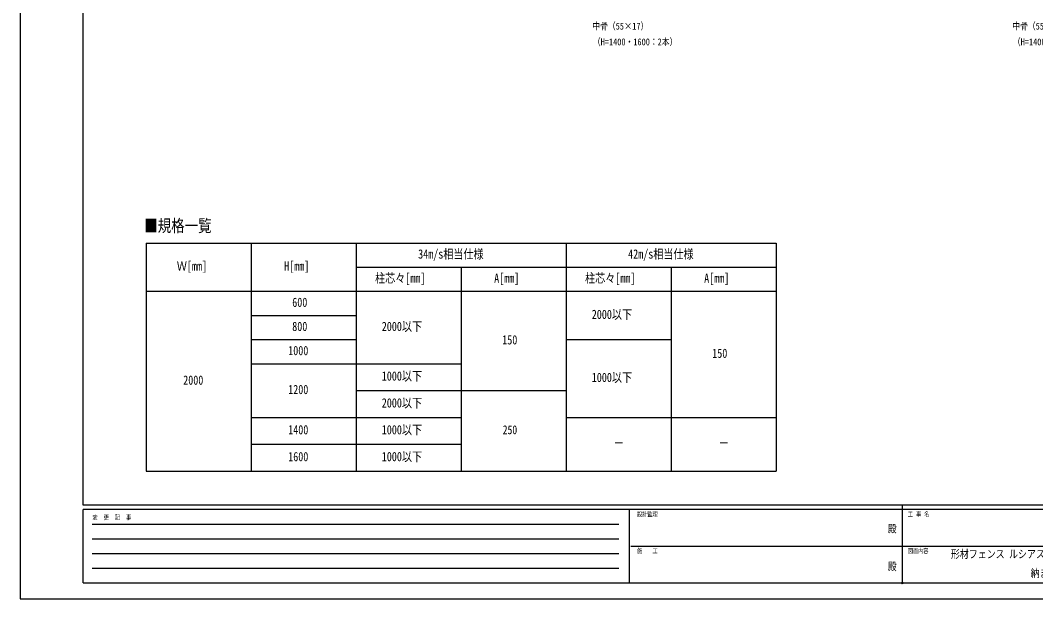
# Model space of a CAD drawing. Units: millimetres, scale not verified. Extents: x -4205 to 4205, y -2970 to 2970.
# Drawn here: x -4205 to 630, y -2970 to -215 of the extents above; entities that cross this region are included whole.
import ezdxf
from ezdxf.enums import TextEntityAlignment as Align

# ---------------------------------------------------------------- set-up
doc = ezdxf.new("R2010")
doc.units = ezdxf.units.MM
doc.header["$LTSCALE"] = 16
doc.header["$PDMODE"] = 32
doc.header["$PDSIZE"] = 8
for name, color, linetype in [('0-1_USER1', 3, 'Continuous'), ('0-4_YKK_D', 6, 'Continuous'), ('0-5_YKK_ZWAK', 7, 'Continuous')]:
    doc.layers.add(name, color=color, linetype=linetype)
doc.styles.add('ＭＳ ゴシック', font='')
doc.styles.get('ＭＳ ゴシック').set_extended_font_data('MS Gothic')

msp = doc.modelspace()

# ---------------------------------------------------------------- linework, layer by layer
at = {"layer": '0-1_USER1'}
for p, q in [((-3605.69, -1275.49), (-605.69, -1275.49)), ((-3605.69, -1275.49), (-3605.69, -2362.11)), ((-3105.69, -1275.49), (-3105.69, -2362.11)), ((-2605.69, -1275.49), (-2605.69, -2362.11)), ((-1605.69, -1275.49), (-1605.69, -2362.11)), ((-605.69, -1275.49), (-605.69, -2362.11)), ((-2605.69, -1390.49), (-605.69, -1390.49)), ((-2105.69, -1390.49), (-2105.69, -2362.11)), ((-1105.69, -1390.49), (-1105.69, -2362.11)), ((-3605.69, -1505.49), (-605.69, -1505.49)), ((-3105.69, -1620.49), (-2605.69, -1620.49)), ((-3105.69, -1735.49), (-2605.69, -1735.49)), ((-1605.69, -1735.49), (-1105.69, -1735.49)), ((-3105.69, -1850.49), (-2105.69, -1850.49)), ((-2605.69, -1978.39), (-1605.69, -1978.39)), ((-3105.69, -2106.3), (-2105.69, -2106.3)), ((-1605.69, -2106.3), (-605.69, -2106.3)), ((-3105.69, -2234.2), (-2105.69, -2234.2)), ((-3605.69, -2362.11), (-605.69, -2362.11))]:
    msp.add_line(p, q, dxfattribs=at)
at = {"layer": '0-5_YKK_ZWAK'}
for p, q in [((-3904.98, -2525), (-3904.98, 2775)), ((3895.02, -2525), (-3904.98, -2525)), ((-1304.98, -2545), (-3904.98, -2545)), ((-3904.98, -2895), (-3904.98, -2545)), ((-1304.98, -2545), (-1304.98, -2895)), ((-4.98, -2545), (-1304.98, -2545)), ((-4.98, -2525), (-4.98, -2895)), ((1295.02, -2545), (-4.98, -2545)), ((-3862.48, -2615), (-1354.98, -2615)), ((-3862.48, -2685), (-1354.98, -2685)), ((-3862.48, -2755), (-1354.98, -2755)), ((-1297.48, -2720), (-4.98, -2720)), ((-4.98, -2720), (1295.02, -2720)), ((-3862.48, -2825), (-1354.98, -2825)), ((-3904.98, -2895), (-1304.98, -2895)), ((-1304.98, -2895), (-4.98, -2895)), ((-4.98, -2895), (1295.02, -2895))]:
    msp.add_line(p, q, dxfattribs=at)
msp.add_lwpolyline([(-4205, -2970), (4205, -2970), (4205, 2970), (-4205, 2970)], close=True, dxfattribs=at)
msp.add_point((-4.98, -2895), dxfattribs=at)

# ---------------------------------------------------------------- texts
at = {"layer": '0-1_USER1', "style": 'ＭＳ ゴシック', "width": 0.8}
for s, height, p in [('■規格一覧', 58.65, (-3614.41, -1239.91)), ('34m/s相当仕様', 43.99, (-2310.49, -1362.99)), ('42m/s相当仕様', 43.99, (-1310.49, -1362.99)), ('Ｗ[mm]', 43.99, (-3459.69, -1420.49)), ('H[mm]', 43.99, (-2948.49, -1420.49)), ('柱芯々[mm]', 43.99, (-2515.69, -1477.99)), ('A[mm]', 43.99, (-1948.49, -1477.99)), ('柱芯々[mm]', 43.99, (-1515.69, -1477.99)), ('A[mm]', 43.99, (-948.49, -1477.99)), ('600', 43.99, (-2910.09, -1592.99)), ('2000以下', 43.99, (-1483.69, -1650.49)), ('800', 43.99, (-2910.09, -1707.99)), ('2000以下', 43.99, (-2483.69, -1707.99)), ('150', 43.99, (-1910.09, -1771.94)), ('1000', 43.99, (-2929.29, -1822.99)), ('150', 43.99, (-910.09, -1835.89)), ('1000以下', 43.99, (-2483.69, -1944.44)), ('2000', 43.99, (-3429.29, -1963.8)), ('1000以下', 43.99, (-1483.69, -1950.89)), ('1200', 43.99, (-2929.29, -2008.39)), ('2000以下', 43.99, (-2483.69, -2072.35)), ('1400', 43.99, (-2929.29, -2200.25)), ('1000以下', 43.99, (-2483.69, -2200.25)), ('250', 42.15, (-1907.81, -2198.99)), ('1600', 43.99, (-2929.29, -2328.16)), ('1000以下', 43.99, (-2483.69, -2328.16)), ('ー', 42.15, (-1377.15, -2262.95)), ('ー', 42.15, (-877.15, -2262.95)), ('形材フェンス ルシアスフェンス YM1F型', 38.12, (226.33, -2788)), (' 納まり図', 38.12, (585.47, -2879))]:
    msp.add_text(s, height=height, dxfattribs=at).set_placement(p, align=Align.BOTTOM_LEFT)
at = {"layer": '0-4_YKK_D', "style": 'ＭＳ ゴシック', "width": 0.8}
for s, p in [('中骨（55×17）', (-1480.68, -268.58)), ('中骨（55×17）', (519.32, -268.58)), ('（H=1400・1600：2本）', (-1478.28, -343.58)), ('（H=1400・1600：2本）', (521.72, -343.58))]:
    msp.add_text(s, height=32.99, dxfattribs=at).set_placement(p, align=Align.BOTTOM_LEFT)
at = {"layer": '0-5_YKK_ZWAK', "style": 'ＭＳ ゴシック', "width": 0.8}
for s, height, p in [('設計監理', 21.99, (-1268.31, -2585)), ('工 事 名', 21.99, (21.27, -2585)), ('変  更  記  事', 21.99, (-3861.31, -2600)), ('殿', 36.66, (-73.67, -2665.83)), ('施\u3000\u3000工', 21.99, (-1268.31, -2760)), ('図面内容', 21.99, (21.27, -2760)), ('殿', 36.66, (-73.67, -2845.83))]:
    msp.add_text(s, height=height, dxfattribs=at).set_placement(p, align=Align.BOTTOM_LEFT)

doc.saveas('drawing.dxf')
